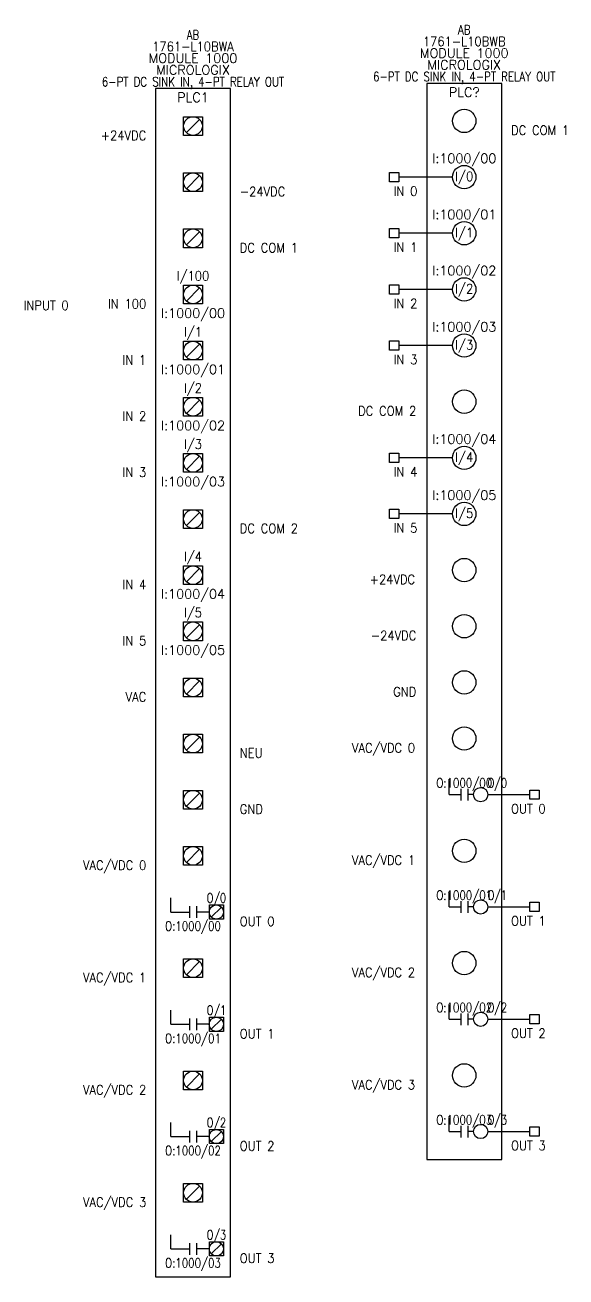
# Model space of a CAD drawing. Header units: inches. Extents: x 5.6 to 25.5, y 3.7 to 20.8.
# Drawn here: x 18.3 to 25.52, y 4.03 to 20.76 of the extents above; entities that cross this region are included whole.
import ezdxf
from ezdxf.enums import TextEntityAlignment as Align

# ---------------------------------------------------------------- set-up
doc = ezdxf.new("R2010")
doc.units = ezdxf.units.IN
doc.header["$MEASUREMENT"] = 0
for name, color, linetype in [('DESC', 150, 'Continuous'), ('MISC', 7, 'Continuous'), ('SYMS', 7, 'Continuous'), ('TAGS', 150, 'Continuous'), ('TERMS', 123, 'Continuous')]:
    doc.layers.add(name, color=color, linetype=linetype)
doc.styles.add('WD', font='romans.shx')

# ---------------------------------------------------------------- blocks, each defined once
blk = doc.blocks.new('PLCIO_57A')
at = {"layer": 'SYMS'}
for p, q in [((0.5, 0.5), (-0.5, 0.5)), ((-0.5, 0.5), (-0.5, -15.375)), ((0.5, -15.375), (0.5, 0.5)), ((-0.125, 0.125), (0.125, 0.125)), ((-0.125, -0.125), (-0.125, 0.125)), ((-0.125, 0.125), (0.125, 0.125)), ((-0.125, -0.125), (-0.125, 0.125)), ((0.088, 0.088), (-0.088, -0.088)), ((0.125, 0.125), (0.125, -0.125)), ((0.125, 0.125), (0.125, -0.125)), ((0.125, -0.125), (-0.125, -0.125)), ((0.125, -0.125), (-0.125, -0.125)), ((-0.125, -0.625), (0.125, -0.625)), ((-0.125, -0.875), (-0.125, -0.625)), ((0.088, -0.662), (-0.088, -0.838)), ((0.125, -0.625), (0.125, -0.875)), ((0.125, -0.875), (-0.125, -0.875)), ((-0.125, -1.375), (0.125, -1.375)), ((-0.125, -1.625), (-0.125, -1.375)), ((0.088, -1.412), (-0.088, -1.588)), ((0.125, -1.375), (0.125, -1.625)), ((0.125, -1.625), (-0.125, -1.625)), ((-0.125, -2.125), (0.125, -2.125)), ((-0.125, -2.375), (-0.125, -2.125)), ((-0.125, -2.125), (0.125, -2.125)), ((-0.125, -2.375), (-0.125, -2.125)), ((0.088, -2.162), (-0.088, -2.338)), ((0.125, -2.125), (0.125, -2.375)), ((0.125, -2.125), (0.125, -2.375)), ((0.125, -2.375), (-0.125, -2.375)), ((0.125, -2.375), (-0.125, -2.375)), ((-0.125, -2.875), (0.125, -2.875)), ((-0.125, -3.125), (-0.125, -2.875)), ((-0.125, -2.875), (0.125, -2.875)), ((-0.125, -3.125), (-0.125, -2.875)), ((0.088, -2.912), (-0.088, -3.088)), ((0.125, -2.875), (0.125, -3.125)), ((0.125, -2.875), (0.125, -3.125)), ((0.125, -3.125), (-0.125, -3.125)), ((0.125, -3.125), (-0.125, -3.125)), ((-0.125, -3.625), (0.125, -3.625)), ((-0.125, -3.875), (-0.125, -3.625)), ((-0.125, -3.625), (0.125, -3.625)), ((-0.125, -3.875), (-0.125, -3.625)), ((0.088, -3.662), (-0.088, -3.838)), ((0.125, -3.625), (0.125, -3.875)), ((0.125, -3.625), (0.125, -3.875)), ((0.125, -3.875), (-0.125, -3.875)), ((0.125, -3.875), (-0.125, -3.875)), ((-0.125, -4.375), (0.125, -4.375)), ((-0.125, -4.625), (-0.125, -4.375)), ((-0.125, -4.375), (0.125, -4.375)), ((-0.125, -4.625), (-0.125, -4.375)), ((0.088, -4.412), (-0.088, -4.588)), ((0.125, -4.375), (0.125, -4.625)), ((0.125, -4.375), (0.125, -4.625)), ((0.125, -4.625), (-0.125, -4.625)), ((0.125, -4.625), (-0.125, -4.625)), ((-0.125, -5.125), (0.125, -5.125)), ((-0.125, -5.375), (-0.125, -5.125)), ((0.088, -5.162), (-0.088, -5.338)), ((0.125, -5.125), (0.125, -5.375)), ((0.125, -5.375), (-0.125, -5.375)), ((-0.125, -5.875), (0.125, -5.875)), ((-0.125, -6.125), (-0.125, -5.875)), ((-0.125, -5.875), (0.125, -5.875)), ((-0.125, -6.125), (-0.125, -5.875)), ((0.088, -5.912), (-0.088, -6.088)), ((0.125, -5.875), (0.125, -6.125)), ((0.125, -5.875), (0.125, -6.125)), ((0.125, -6.125), (-0.125, -6.125)), ((0.125, -6.125), (-0.125, -6.125)), ((-0.125, -6.625), (0.125, -6.625)), ((-0.125, -6.875), (-0.125, -6.625)), ((-0.125, -6.625), (0.125, -6.625)), ((-0.125, -6.875), (-0.125, -6.625)), ((0.088, -6.662), (-0.088, -6.838)), ((0.125, -6.625), (0.125, -6.875)), ((0.125, -6.625), (0.125, -6.875)), ((0.125, -6.875), (-0.125, -6.875)), ((0.125, -6.875), (-0.125, -6.875)), ((-0.125, -7.375), (0.125, -7.375)), ((-0.125, -7.625), (-0.125, -7.375)), ((-0.125, -7.375), (0.125, -7.375)), ((-0.125, -7.625), (-0.125, -7.375)), ((0.088, -7.412), (-0.088, -7.588)), ((0.125, -7.375), (0.125, -7.625)), ((0.125, -7.375), (0.125, -7.625)), ((0.125, -7.625), (-0.125, -7.625)), ((0.125, -7.625), (-0.125, -7.625)), ((-0.125, -8.125), (0.125, -8.125)), ((-0.125, -8.375), (-0.125, -8.125)), ((0.088, -8.162), (-0.088, -8.338)), ((0.125, -8.125), (0.125, -8.375)), ((0.125, -8.375), (-0.125, -8.375)), ((-0.125, -8.875), (0.125, -8.875)), ((-0.125, -9.125), (-0.125, -8.875)), ((0.088, -8.912), (-0.088, -9.088)), ((0.125, -8.875), (0.125, -9.125)), ((0.125, -9.125), (-0.125, -9.125)), ((-0.125, -9.625), (0.125, -9.625)), ((-0.125, -9.875), (-0.125, -9.625)), ((-0.125, -9.625), (0.125, -9.625)), ((-0.125, -9.875), (-0.125, -9.625)), ((0.088, -9.662), (-0.088, -9.838)), ((0.125, -9.625), (0.125, -9.875)), ((0.125, -9.625), (0.125, -9.875)), ((0.125, -9.875), (-0.125, -9.875)), ((0.125, -9.875), (-0.125, -9.875)), ((-0.297, -10.5), (-0.297, -10.312)), ((-0.297, -10.5), (-0.047, -10.5)), ((-0.047, -10.422), (-0.047, -10.578)), ((0.047, -10.422), (0.047, -10.578)), ((0.219, -10.5), (0.047, -10.5)), ((0.219, -10.406), (0.406, -10.406)), ((0.219, -10.594), (0.219, -10.406)), ((0.38, -10.433), (0.245, -10.567)), ((0.406, -10.406), (0.406, -10.594)), ((0.406, -10.594), (0.219, -10.594)), ((-0.125, -11.125), (0.125, -11.125)), ((-0.125, -11.375), (-0.125, -11.125)), ((-0.125, -11.125), (0.125, -11.125)), ((-0.125, -11.375), (-0.125, -11.125)), ((0.088, -11.162), (-0.088, -11.338)), ((0.125, -11.125), (0.125, -11.375)), ((0.125, -11.125), (0.125, -11.375)), ((0.125, -11.375), (-0.125, -11.375)), ((0.125, -11.375), (-0.125, -11.375)), ((-0.297, -12), (-0.297, -11.812)), ((-0.297, -12), (-0.047, -12)), ((-0.047, -11.922), (-0.047, -12.078)), ((0.047, -11.922), (0.047, -12.078)), ((0.219, -12), (0.047, -12)), ((0.219, -11.906), (0.406, -11.906)), ((0.219, -12.094), (0.219, -11.906)), ((0.38, -11.933), (0.245, -12.067)), ((0.406, -11.906), (0.406, -12.094)), ((0.406, -12.094), (0.219, -12.094)), ((-0.125, -12.625), (0.125, -12.625)), ((-0.125, -12.875), (-0.125, -12.625)), ((-0.125, -12.625), (0.125, -12.625)), ((-0.125, -12.875), (-0.125, -12.625)), ((0.088, -12.662), (-0.088, -12.838)), ((0.125, -12.625), (0.125, -12.875)), ((0.125, -12.625), (0.125, -12.875)), ((0.125, -12.875), (-0.125, -12.875)), ((0.125, -12.875), (-0.125, -12.875)), ((-0.297, -13.5), (-0.297, -13.312)), ((-0.297, -13.5), (-0.047, -13.5)), ((-0.047, -13.422), (-0.047, -13.578)), ((0.047, -13.422), (0.047, -13.578)), ((0.219, -13.5), (0.047, -13.5)), ((0.219, -13.406), (0.406, -13.406)), ((0.219, -13.594), (0.219, -13.406)), ((0.38, -13.433), (0.245, -13.567)), ((0.406, -13.406), (0.406, -13.594)), ((0.406, -13.594), (0.219, -13.594)), ((-0.125, -14.125), (0.125, -14.125)), ((-0.125, -14.375), (-0.125, -14.125)), ((-0.125, -14.125), (0.125, -14.125)), ((-0.125, -14.375), (-0.125, -14.125)), ((0.088, -14.162), (-0.088, -14.338)), ((0.125, -14.125), (0.125, -14.375)), ((0.125, -14.125), (0.125, -14.375)), ((0.125, -14.375), (-0.125, -14.375)), ((0.125, -14.375), (-0.125, -14.375)), ((-0.297, -15), (-0.297, -14.812)), ((-0.297, -15), (-0.047, -15)), ((-0.047, -14.922), (-0.047, -15.078)), ((0.047, -14.922), (0.047, -15.078)), ((0.219, -15), (0.047, -15)), ((0.219, -14.906), (0.406, -14.906)), ((0.219, -15.094), (0.219, -14.906)), ((0.38, -14.933), (0.245, -15.067)), ((0.406, -14.906), (0.406, -15.094)), ((0.406, -15.094), (0.219, -15.094)), ((-0.5, -15.375), (0.5, -15.375))]:
    blk.add_line(p, q, dxfattribs=at)
for centre, radius in [((0, 0), 0.125), ((0, -0.75), 0.125), ((0, -1.5), 0.125), ((0, -2.25), 0.125), ((0, -3), 0.125), ((0, -3.75), 0.125), ((0, -4.5), 0.125), ((0, -5.25), 0.125), ((0, -6), 0.125), ((0, -6.75), 0.125), ((0, -7.5), 0.125), ((0, -8.25), 0.125), ((0, -9), 0.125), ((0, -9.75), 0.125), ((0.312, -10.5), 0.095), ((0, -11.25), 0.125), ((0.312, -12), 0.095), ((0, -12.75), 0.125), ((0.312, -13.5), 0.095), ((0, -14.25), 0.125), ((0.312, -15), 0.095)]:
    blk.add_circle(centre, radius, dxfattribs=at)
at = {"layer": 'SYMS', "style": 'WD'}
for tag, width, p in [('INST', 0.8, (0, 1.482)), ('LOC', 0.8, (0, 1.312)), ('MFG', 0.8, (0, 1.156)), ('CAT', 0.9, (0, 1)), ('DESC', 0.8, (0, 0.53)), ('TERM01', 0.9, (0, 0.157)), ('TERM02', 0.9, (0, -0.562)), ('TERM03', 0.9, (0, -1.312)), ('TERM04', 0.9, (0, -2.062)), ('TERM05', 0.9, (0, -2.812)), ('TERM06', 0.9, (0, -3.562)), ('TERM07', 0.9, (0, -4.312)), ('TERM08', 0.9, (0, -5.062)), ('TERM09', 0.9, (0, -5.812)), ('TERM10', 0.9, (0, -6.562)), ('TERM11', 0.9, (0, -7.312)), ('TERM12', 0.9, (0, -8.062)), ('TERM13', 0.9, (0, -8.812)), ('TERM14', 0.9, (0, -9.562)), ('TERM15', 0.75, (0.312, -10.375)), ('TERM16', 0.9, (0, -11.062)), ('TERM17', 0.75, (0.312, -11.875)), ('TERM18', 0.9, (0, -12.562)), ('TERM19', 0.75, (0.312, -13.375)), ('TERM20', 0.9, (0, -14.062)), ('TERM21', 0.75, (0.312, -14.875))]:
    blk.add_attdef(tag, text='', height=0.125, dxfattribs=dict(at, width=width)).set_placement(p, align=Align.CENTER)
at = {"layer": 'SYMS', "linetype": 'Continuous', "style": 'WD', "flags": 9}
blk.add_attdef('ASSYCODE', text='', height=0.01, dxfattribs=at).set_placement((0.23, 1.071), align=Align.CENTER)
at = {"layer": 'SYMS', "style": 'WD'}
for tag, p in [('LINE1', (0, 0.844)), ('LINE2', (0, 0.688)), ('TAG', (0, 0.322))]:
    blk.add_attdef(tag, text='', height=0.125, dxfattribs=at).set_placement(p, align=Align.CENTER)
at = {"layer": 'SYMS', "style": 'WD', "flags": 1}
for tag, p, height in [('X4TERM01', (-0.125, 0), 0.01), ('X1TERM02', (0.125, -0.75), 0.01), ('X1TERM03', (0.125, -1.5), 0.01), ('X4TERM04', (-0.125, -2.25), 0.01), ('X4TERM05', (-0.125, -3), 0.01), ('X4TERM06', (-0.125, -3.75), 0.01), ('X4TERM07', (-0.125, -4.5), 0.01), ('X1TERM08', (0.125, -5.25), 0.01), ('X4TERM09', (-0.125, -6), 0.01), ('X4TERM10', (-0.125, -6.75), 0.01), ('X4TERM11', (-0.125, -7.5), 0.01), ('X1TERM12', (0.125, -8.25), 0.01), ('X1TERM13', (0.125, -9), 0.01), ('X4TERM14', (-0.125, -9.75), 0.01), ('X1TERM15R', (0.406, -10.5), 0.0125), ('X4TERM16', (-0.125, -11.25), 0.01), ('X1TERM17R', (0.406, -12), 0.0125), ('X4TERM18', (-0.125, -12.75), 0.01), ('X1TERM19R', (0.406, -13.5), 0.0125), ('X4TERM20', (-0.125, -14.25), 0.01), ('X1TERM21R', (0.406, -15), 0.0125)]:
    blk.add_attdef(tag, p, '', height=height, dxfattribs=at)
at = {"layer": 'SYMS', "style": 'WD', "width": 0.9}
for tag, p in [('TERMDESC01', (-0.625, -0.062)), ('TERMDESC04', (-0.625, -2.312)), ('TERMDESC05', (-0.625, -3.062)), ('TERMDESC06', (-0.625, -3.812)), ('TERMDESC07', (-0.625, -4.562)), ('TERMDESC09', (-0.625, -6.062)), ('TERMDESC10', (-0.625, -6.812)), ('TERMDESC11', (-0.625, -7.562)), ('TERMDESC14', (-0.625, -9.812)), ('TERMDESC16', (-0.625, -11.312)), ('TERMDESC18', (-0.625, -12.812)), ('TERMDESC20', (-0.625, -14.312))]:
    blk.add_attdef(tag, text='', height=0.125, dxfattribs=at).set_placement(p, align=Align.TOP_RIGHT)
for tag, p in [('TERMDESC02', (0.625, -0.812)), ('TERMDESC03', (0.625, -1.562)), ('TERMDESC08', (0.625, -5.312)), ('TERMDESC12', (0.625, -8.312)), ('TERMDESC13', (0.625, -9.062)), ('TERMDESC15', (0.625, -10.562)), ('TERMDESC17', (0.625, -12.062)), ('TERMDESC19', (0.625, -13.562)), ('TERMDESC21', (0.625, -15.062))]:
    blk.add_attdef(tag, text='', height=0.125, dxfattribs=at).set_placement(p, align=Align.TOP_LEFT)
for tag, p in [('DESCA04', (1.25, -2.219)), ('DESCB04', (1.25, -2.375)), ('DESCC04', (1.25, -2.531)), ('DESCD04', (1.25, -2.688)), ('DESCE04', (1.25, -2.844)), ('DESCA05', (1.25, -2.969)), ('DESCB05', (1.25, -3.125)), ('DESCC05', (1.25, -3.281)), ('DESCD05', (1.25, -3.438)), ('DESCE05', (1.25, -3.594)), ('DESCA06', (1.25, -3.719)), ('DESCB06', (1.25, -3.875)), ('DESCC06', (1.25, -4.031)), ('DESCD06', (1.25, -4.188)), ('DESCE06', (1.25, -4.344)), ('DESCA07', (1.25, -4.469)), ('DESCB07', (1.25, -4.625)), ('DESCC07', (1.25, -4.781)), ('DESCD07', (1.25, -4.938)), ('DESCE07', (1.25, -5.094)), ('DESCA09', (1.25, -5.969)), ('DESCB09', (1.25, -6.125)), ('DESCC09', (1.25, -6.281)), ('DESCD09', (1.25, -6.438)), ('DESCE09', (1.25, -6.594)), ('DESCA10', (1.25, -6.719)), ('DESCB10', (1.25, -6.875)), ('DESCC10', (1.25, -7.031)), ('DESCD10', (1.25, -7.188)), ('DESCE10', (1.25, -7.344))]:
    blk.add_attdef(tag, p, '', height=0.125, dxfattribs=at)
at = {"layer": 'SYMS', "style": 'WD'}
for tag, p in [('TAGA04', (0, -2.438)), ('TAGA05', (0, -3.188)), ('TAGA06', (0, -3.938)), ('TAGA07', (0, -4.688)), ('TAGA09', (0, -6.188)), ('TAGA10', (0, -6.938))]:
    blk.add_attdef(tag, text='', height=0.125, dxfattribs=at).set_placement(p, align=Align.TOP_CENTER)
at = {"layer": 'SYMS', "style": 'WD', "width": 0.9}
for tag, p in [('DESCA15', (-0.688, -10.469)), ('DESCB15', (-0.688, -10.625)), ('DESCC15', (-0.688, -10.781)), ('DESCD15', (-0.688, -10.938)), ('DESCE15', (-0.688, -11.094)), ('DESCA17', (-0.688, -11.969)), ('DESCB17', (-0.688, -12.125)), ('DESCC17', (-0.688, -12.281)), ('DESCD17', (-0.688, -12.438)), ('DESCE17', (-0.688, -12.594)), ('DESCA19', (-0.688, -13.469)), ('DESCB19', (-0.688, -13.625)), ('DESCC19', (-0.688, -13.781)), ('DESCD19', (-0.688, -13.938)), ('DESCE19', (-0.688, -14.094)), ('DESCA21', (-0.688, -14.969)), ('DESCB21', (-0.688, -15.125)), ('DESCC21', (-0.688, -15.281)), ('DESCD21', (-0.688, -15.438)), ('DESCE21', (-0.688, -15.594))]:
    blk.add_attdef(tag, text='', height=0.125, dxfattribs=at).set_placement(p, align=Align.RIGHT)
at = {"layer": 'SYMS', "style": 'WD', "width": 0.8}
for tag, p in [('TAGA15', (0, -10.625)), ('TAGA17', (0, -12.125)), ('TAGA19', (0, -13.625)), ('TAGA21', (0, -15.125))]:
    blk.add_attdef(tag, text='', height=0.125, dxfattribs=at).set_placement(p, align=Align.TOP_CENTER)
blk = doc.blocks.new('PLCIO_B12')
at = {"layer": 'SYMS'}
for p, q in [((0.5, 0.5), (-0.5, 0.5)), ((-0.5, 0.5), (-0.5, -13.875)), ((0.5, -13.875), (0.5, 0.5)), ((-1, -0.688), (-0.875, -0.688)), ((-1, -0.812), (-1, -0.688)), ((-0.875, -0.812), (-1, -0.812)), ((-0.875, -0.688), (-0.875, -0.812)), ((-0.156, -0.75), (-0.875, -0.75)), ((-1, -1.438), (-0.875, -1.438)), ((-1, -1.562), (-1, -1.438)), ((-0.875, -1.438), (-0.875, -1.562)), ((-0.156, -1.5), (-0.875, -1.5)), ((-0.875, -1.562), (-1, -1.562)), ((-1, -2.188), (-0.875, -2.188)), ((-1, -2.312), (-1, -2.188)), ((-0.875, -2.312), (-1, -2.312)), ((-0.875, -2.188), (-0.875, -2.312)), ((-0.156, -2.25), (-0.875, -2.25)), ((-1, -2.938), (-0.875, -2.938)), ((-1, -3.062), (-1, -2.938)), ((-0.875, -2.938), (-0.875, -3.062)), ((-0.156, -3), (-0.875, -3)), ((-0.875, -3.062), (-1, -3.062)), ((-1, -4.438), (-0.875, -4.438)), ((-1, -4.562), (-1, -4.438)), ((-0.875, -4.438), (-0.875, -4.562)), ((-0.156, -4.5), (-0.875, -4.5)), ((-0.875, -4.562), (-1, -4.562)), ((-1, -5.188), (-0.875, -5.188)), ((-1, -5.312), (-1, -5.188)), ((-0.875, -5.312), (-1, -5.312)), ((-0.875, -5.188), (-0.875, -5.312)), ((-0.156, -5.25), (-0.875, -5.25)), ((-0.203, -9), (-0.203, -8.812)), ((-0.203, -9), (-0.047, -9)), ((-0.047, -8.922), (-0.047, -9.078)), ((0.047, -8.922), (0.047, -9.078)), ((0.125, -9), (0.047, -9)), ((0.314, -9), (0.875, -9)), ((0.875, -8.938), (1, -8.938)), ((0.875, -9.062), (0.875, -8.938)), ((1, -8.938), (1, -9.062)), ((1, -9.062), (0.875, -9.062)), ((-0.203, -10.5), (-0.203, -10.312)), ((-0.203, -10.5), (-0.047, -10.5)), ((-0.047, -10.422), (-0.047, -10.578)), ((0.047, -10.422), (0.047, -10.578)), ((0.125, -10.5), (0.047, -10.5)), ((0.314, -10.5), (0.875, -10.5)), ((0.875, -10.438), (1, -10.438)), ((0.875, -10.562), (0.875, -10.438)), ((1, -10.438), (1, -10.562)), ((1, -10.562), (0.875, -10.562)), ((-0.203, -12), (-0.203, -11.812)), ((-0.203, -12), (-0.047, -12)), ((-0.047, -11.922), (-0.047, -12.078)), ((0.047, -11.922), (0.047, -12.078)), ((0.125, -12), (0.047, -12)), ((0.314, -12), (0.875, -12)), ((0.875, -11.938), (1, -11.938)), ((0.875, -12.062), (0.875, -11.938)), ((1, -11.938), (1, -12.062)), ((1, -12.062), (0.875, -12.062)), ((-0.203, -13.5), (-0.203, -13.312)), ((-0.203, -13.5), (-0.047, -13.5)), ((-0.047, -13.422), (-0.047, -13.578)), ((0.047, -13.422), (0.047, -13.578)), ((0.125, -13.5), (0.047, -13.5)), ((0.314, -13.5), (0.875, -13.5)), ((0.875, -13.438), (1, -13.438)), ((0.875, -13.562), (0.875, -13.438)), ((1, -13.438), (1, -13.562)), ((1, -13.562), (0.875, -13.562)), ((-0.5, -13.875), (0.5, -13.875))]:
    blk.add_line(p, q, dxfattribs=at)
for centre, radius in [((0, 0), 0.156), ((0, -0.75), 0.156), ((0, -1.5), 0.156), ((0, -2.25), 0.156), ((0, -3), 0.156), ((0, -3.75), 0.156), ((0, -4.5), 0.156), ((0, -5.25), 0.156), ((0, -6), 0.156), ((0, -6.75), 0.156), ((0, -7.5), 0.156), ((0, -8.25), 0.156), ((0.219, -9), 0.095), ((0, -9.75), 0.156), ((0.219, -10.5), 0.095), ((0, -11.25), 0.156), ((0.219, -12), 0.095), ((0, -12.75), 0.156), ((0.219, -13.5), 0.095)]:
    blk.add_circle(centre, radius, dxfattribs=at)
at = {"layer": 'SYMS', "style": 'WD'}
for tag, width, p in [('INST', 0.8, (0, 1.482)), ('LOC', 0.8, (0, 1.312)), ('MFG', 0.8, (0, 1.156)), ('CAT', 0.9, (0, 1)), ('DESC', 0.8, (0, 0.53))]:
    blk.add_attdef(tag, text='', height=0.125, dxfattribs=dict(at, width=width)).set_placement(p, align=Align.CENTER)
at = {"layer": 'SYMS', "linetype": 'Continuous', "style": 'WD', "flags": 9}
blk.add_attdef('ASSYCODE', text='', height=0.01, dxfattribs=at).set_placement((0.23, 1.071), align=Align.CENTER)
at = {"layer": 'SYMS', "style": 'WD'}
for tag, p in [('LINE1', (0, 0.844)), ('LINE2', (0, 0.688)), ('TAG', (0, 0.322)), ('TAGA02', (0, -0.562)), ('TAGA03', (0, -1.312)), ('TAGA04', (0, -2.062)), ('TAGA05', (0, -2.812)), ('TAGA07', (0, -4.312)), ('TAGA08', (0, -5.062))]:
    blk.add_attdef(tag, text='', height=0.125, dxfattribs=at).set_placement(p, align=Align.CENTER)
for tag, width, p in [('TERM01', 0.9, (0, 0)), ('TERM06', 0.9, (0, -3.75)), ('TERM10', 0.9, (0, -6.75)), ('TERM11', 0.9, (0, -7.5)), ('TAGA13', 0.8, (0, -8.844)), ('TAGA15', 0.8, (0, -10.344)), ('TAGA17', 0.8, (0, -11.844)), ('TAGA19', 0.8, (0, -13.344))]:
    blk.add_attdef(tag, text='', height=0.125, dxfattribs=dict(at, width=width)).set_placement(p, align=Align.MIDDLE_CENTER)
at = {"layer": 'SYMS', "style": 'WD', "flags": 1}
for tag, p in [('X1TERM01', (0.156, 0)), ('X4TERM02', (-1, -0.75)), ('X4TERM03', (-1, -1.5)), ('X4TERM04', (-1, -2.25)), ('X4TERM05', (-1, -3)), ('X1TERM06', (0.156, -3.75)), ('X4TERM07', (-1, -4.5)), ('X4TERM08', (-1, -5.25)), ('X4TERM09', (-0.156, -6)), ('X1TERM10', (0.156, -6.75)), ('X1TERM11', (0.156, -7.5)), ('X4TERM12', (-0.156, -8.25)), ('X1TERM13', (1, -9)), ('X4TERM14', (-0.156, -9.75)), ('X1TERM15', (1, -10.5)), ('X4TERM16', (-0.156, -11.25)), ('X1TERM17', (1, -12)), ('X4TERM18', (-0.156, -12.75)), ('X1TERM19', (1, -13.5))]:
    blk.add_attdef(tag, p, '', height=0.01, dxfattribs=at)
at = {"layer": 'SYMS', "style": 'WD', "width": 0.9}
for tag, p in [('TERMDESC01', (0.625, -0.062)), ('TERMDESC13', (0.625, -9.125)), ('TERMDESC15', (0.625, -10.625)), ('TERMDESC17', (0.625, -12.125)), ('TERMDESC19', (0.625, -13.625))]:
    blk.add_attdef(tag, text='', height=0.125, dxfattribs=at).set_placement(p, align=Align.TOP_LEFT)
at = {"layer": 'SYMS', "style": 'WD'}
for tag, p, width in [('DESCA02', (1.25, -0.719), 0.9), ('DESCB02', (1.25, -0.875), 0.9), ('DESCC02', (1.25, -1.031), 0.9), ('DESCD02', (1.25, -1.188), 0.9), ('DESCE02', (1.25, -1.344), 0.9), ('DESCA03', (1.25, -1.469), 0.9), ('DESCB03', (1.25, -1.625), 0.9), ('DESCC03', (1.25, -1.781), 0.9), ('DESCD03', (1.25, -1.938), 0.9), ('DESCE03', (1.25, -2.094), 0.9), ('DESCA04', (1.25, -2.219), 0.9), ('DESCB04', (1.25, -2.375), 0.9), ('DESCC04', (1.25, -2.531), 0.9), ('DESCD04', (1.25, -2.688), 0.9), ('DESCE04', (1.25, -2.844), 0.9), ('DESCA05', (1.25, -2.969), 0.9), ('DESCB05', (1.25, -3.125), 0.9), ('DESCC05', (1.25, -3.281), 0.9), ('DESCD05', (1.25, -3.438), 0.9), ('DESCE05', (1.25, -3.594), 0.9), ('DESCA07', (1.25, -4.469), 0.9), ('DESCB07', (1.25, -4.625), 0.9), ('DESCC07', (1.25, -4.781), 0.9), ('DESCD07', (1.25, -4.938), 0.9), ('DESCE07', (1.25, -5.094), 0.9), ('DESCA08', (1.25, -5.219), 0.9), ('DESCB08', (1.25, -5.375), 0.9), ('DESCC08', (1.25, -5.531), 0.9), ('DESCD08', (1.25, -5.688), 0.9), ('DESCE08', (1.25, -5.844), 0.9), ('TERM13', (0.312, -8.906), 0.75), ('TERM15', (0.312, -10.406), 0.75), ('TERM17', (0.312, -11.906), 0.75), ('TERM19', (0.312, -13.406), 0.75)]:
    blk.add_attdef(tag, p, '', height=0.125, dxfattribs=dict(at, width=width))
at = {"layer": 'SYMS', "style": 'WD', "width": 0.9}
for tag, p in [('TERM02', (0, -0.75)), ('TERM03', (0, -1.5)), ('TERM04', (0, -2.25)), ('TERM05', (0, -3)), ('TERM07', (0, -4.5)), ('TERM08', (0, -5.25)), ('TERM09', (0, -6)), ('TERM12', (0, -8.25)), ('TERM14', (0, -9.75)), ('TERM16', (0, -11.25)), ('TERM18', (0, -12.75))]:
    blk.add_attdef(tag, text='', height=0.125, dxfattribs=at).set_placement(p, align=Align.MIDDLE)
for tag, p in [('TERMDESC02', (-0.625, -0.875)), ('TERMDESC03', (-0.625, -1.625)), ('TERMDESC04', (-0.625, -2.375)), ('TERMDESC05', (-0.625, -3.125)), ('TERMDESC06', (-0.641, -3.812)), ('TERMDESC07', (-0.625, -4.625)), ('TERMDESC08', (-0.625, -5.375)), ('TERMDESC09', (-0.656, -6.062)), ('TERMDESC10', (-0.641, -6.812)), ('TERMDESC11', (-0.641, -7.562)), ('TERMDESC12', (-0.656, -8.312)), ('TERMDESC14', (-0.656, -9.812)), ('TERMDESC16', (-0.656, -11.312)), ('TERMDESC18', (-0.656, -12.812))]:
    blk.add_attdef(tag, text='', height=0.125, dxfattribs=at).set_placement(p, align=Align.TOP_RIGHT)
for tag, p in [('DESCA13', (-0.688, -8.969)), ('DESCB13', (-0.688, -9.125)), ('DESCC13', (-0.688, -9.281)), ('DESCD13', (-0.688, -9.438)), ('DESCE13', (-0.688, -9.594)), ('DESCA15', (-0.688, -10.469)), ('DESCB15', (-0.688, -10.625)), ('DESCC15', (-0.688, -10.781)), ('DESCD15', (-0.688, -10.938)), ('DESCE15', (-0.688, -11.094)), ('DESCA17', (-0.688, -11.969)), ('DESCB17', (-0.688, -12.125)), ('DESCC17', (-0.688, -12.281)), ('DESCD17', (-0.688, -12.438)), ('DESCE17', (-0.688, -12.594)), ('DESCA19', (-0.688, -13.469)), ('DESCB19', (-0.688, -13.625)), ('DESCC19', (-0.688, -13.781)), ('DESCD19', (-0.688, -13.938)), ('DESCE19', (-0.688, -14.094))]:
    blk.add_attdef(tag, text='', height=0.125, dxfattribs=at).set_placement(p, align=Align.RIGHT)

msp = doc.modelspace()

# ---------------------------------------------------------------- block references
at = {"layer": 'SYMS'}
ref = msp.add_blockref('PLCIO_B12', (24.161, 19.475), dxfattribs=at)
ref.add_attrib('CAT', '1761-L10BWB', dxfattribs={"layer": 'MISC', "height": 0.125, "style": 'WD', "width": 0.9}).set_placement((24.161, 20.475), align=Align.CENTER)
ref.add_attrib('TAG', 'PLC?', dxfattribs={"layer": 'TAGS', "height": 0.125, "style": 'WD'}).set_placement((24.161, 19.797), align=Align.CENTER)
ref.add_attrib('LINE1', 'MODULE 1000', dxfattribs={"layer": 'MISC', "height": 0.125, "style": 'WD'}).set_placement((24.161, 20.319), align=Align.CENTER)
ref.add_attrib('DESC', '6-PT DC SINK IN, 4-PT RELAY OUT', dxfattribs={"layer": 'DESC', "height": 0.125, "style": 'WD', "width": 0.8}).set_placement((24.161, 20.005), align=Align.CENTER)
ref.add_attrib('LINE2', 'MICROLOGIX', dxfattribs={"layer": 'MISC', "height": 0.125, "style": 'WD'}).set_placement((24.161, 20.163), align=Align.CENTER)
ref.add_attrib('MFG', 'AB', dxfattribs={"layer": 'MISC', "height": 0.125, "style": 'WD', "width": 0.8}).set_placement((24.161, 20.631), align=Align.CENTER)
ref.add_attrib('TERMDESC01', 'DC COM 1', dxfattribs={"layer": 'TERMS', "height": 0.125, "style": 'WD', "width": 0.9}).set_placement((24.786, 19.413), align=Align.TOP_LEFT)
ref.add_attrib('TERM02', 'I/0', dxfattribs={"layer": 'TERMS', "height": 0.125, "style": 'WD', "width": 0.9}).set_placement((24.161, 18.725), align=Align.MIDDLE)
ref.add_attrib('TAGA02', 'I:1000/00', dxfattribs={"layer": 'TAGS', "height": 0.125, "style": 'WD'}).set_placement((24.161, 18.913), align=Align.CENTER)
ref.add_attrib('TERMDESC02', 'IN 0', dxfattribs={"layer": 'TERMS', "height": 0.125, "style": 'WD', "width": 0.9}).set_placement((23.536, 18.6), align=Align.TOP_RIGHT)
ref.add_attrib('TERM03', 'I/1', dxfattribs={"layer": 'TERMS', "height": 0.125, "style": 'WD', "width": 0.9}).set_placement((24.161, 17.975), align=Align.MIDDLE)
ref.add_attrib('TAGA03', 'I:1000/01', dxfattribs={"layer": 'TAGS', "height": 0.125, "style": 'WD'}).set_placement((24.161, 18.163), align=Align.CENTER)
ref.add_attrib('TERMDESC03', 'IN 1', dxfattribs={"layer": 'TERMS', "height": 0.125, "style": 'WD', "width": 0.9}).set_placement((23.536, 17.85), align=Align.TOP_RIGHT)
ref.add_attrib('TERM04', 'I/2', dxfattribs={"layer": 'TERMS', "height": 0.125, "style": 'WD', "width": 0.9}).set_placement((24.161, 17.225), align=Align.MIDDLE)
ref.add_attrib('TAGA04', 'I:1000/02', dxfattribs={"layer": 'TAGS', "height": 0.125, "style": 'WD'}).set_placement((24.161, 17.413), align=Align.CENTER)
ref.add_attrib('TERMDESC04', 'IN 2', dxfattribs={"layer": 'TERMS', "height": 0.125, "style": 'WD', "width": 0.9}).set_placement((23.536, 17.1), align=Align.TOP_RIGHT)
ref.add_attrib('TERM05', 'I/3', dxfattribs={"layer": 'TERMS', "height": 0.125, "style": 'WD', "width": 0.9}).set_placement((24.161, 16.475), align=Align.MIDDLE)
ref.add_attrib('TAGA05', 'I:1000/03', dxfattribs={"layer": 'TAGS', "height": 0.125, "style": 'WD'}).set_placement((24.161, 16.663), align=Align.CENTER)
ref.add_attrib('TERMDESC05', 'IN 3', dxfattribs={"layer": 'TERMS', "height": 0.125, "style": 'WD', "width": 0.9}).set_placement((23.536, 16.35), align=Align.TOP_RIGHT)
ref.add_attrib('TERMDESC06', 'DC COM 2', dxfattribs={"layer": 'TERMS', "height": 0.125, "style": 'WD', "width": 0.9}).set_placement((23.521, 15.663), align=Align.TOP_RIGHT)
ref.add_attrib('TERM07', 'I/4', dxfattribs={"layer": 'TERMS', "height": 0.125, "style": 'WD', "width": 0.9}).set_placement((24.161, 14.975), align=Align.MIDDLE)
ref.add_attrib('TAGA07', 'I:1000/04', dxfattribs={"layer": 'TAGS', "height": 0.125, "style": 'WD'}).set_placement((24.161, 15.163), align=Align.CENTER)
ref.add_attrib('TERMDESC07', 'IN 4', dxfattribs={"layer": 'TERMS', "height": 0.125, "style": 'WD', "width": 0.9}).set_placement((23.536, 14.85), align=Align.TOP_RIGHT)
ref.add_attrib('TERM08', 'I/5', dxfattribs={"layer": 'TERMS', "height": 0.125, "style": 'WD', "width": 0.9}).set_placement((24.161, 14.225), align=Align.MIDDLE)
ref.add_attrib('TAGA08', 'I:1000/05', dxfattribs={"layer": 'TAGS', "height": 0.125, "style": 'WD'}).set_placement((24.161, 14.413), align=Align.CENTER)
ref.add_attrib('TERMDESC08', 'IN 5', dxfattribs={"layer": 'TERMS', "height": 0.125, "style": 'WD', "width": 0.9}).set_placement((23.536, 14.1), align=Align.TOP_RIGHT)
ref.add_attrib('TERMDESC09', '+24VDC', dxfattribs={"layer": 'TERMS', "height": 0.125, "style": 'WD', "width": 0.9}).set_placement((23.505, 13.413), align=Align.TOP_RIGHT)
ref.add_attrib('TERMDESC10', '-24VDC', dxfattribs={"layer": 'TERMS', "height": 0.125, "style": 'WD', "width": 0.9}).set_placement((23.521, 12.663), align=Align.TOP_RIGHT)
ref.add_attrib('TERMDESC11', 'GND', dxfattribs={"layer": 'TERMS', "height": 0.125, "style": 'WD', "width": 0.9}).set_placement((23.521, 11.913), align=Align.TOP_RIGHT)
ref.add_attrib('TERMDESC12', 'VAC/VDC 0', dxfattribs={"layer": 'TERMS', "height": 0.125, "style": 'WD', "width": 0.9}).set_placement((23.505, 11.163), align=Align.TOP_RIGHT)
ref.add_attrib('TERM13', 'O/0', (24.474, 10.569), dxfattribs={"layer": 'TERMS', "height": 0.125, "style": 'WD', "width": 0.75})
ref.add_attrib('TAGA13', 'O:1000/00', dxfattribs={"layer": 'TAGS', "height": 0.125, "style": 'WD', "width": 0.8}).set_placement((24.161, 10.631), align=Align.MIDDLE_CENTER)
ref.add_attrib('TERMDESC13', 'OUT 0', dxfattribs={"layer": 'TERMS', "height": 0.125, "style": 'WD', "width": 0.9}).set_placement((24.786, 10.35), align=Align.TOP_LEFT)
ref.add_attrib('TERMDESC14', 'VAC/VDC 1', dxfattribs={"layer": 'TERMS', "height": 0.125, "style": 'WD', "width": 0.9}).set_placement((23.505, 9.663), align=Align.TOP_RIGHT)
ref.add_attrib('TERM15', 'O/1', (24.474, 9.069), dxfattribs={"layer": 'TERMS', "height": 0.125, "style": 'WD', "width": 0.75})
ref.add_attrib('TAGA15', 'O:1000/01', dxfattribs={"layer": 'TAGS', "height": 0.125, "style": 'WD', "width": 0.8}).set_placement((24.161, 9.131), align=Align.MIDDLE_CENTER)
ref.add_attrib('TERMDESC15', 'OUT 1', dxfattribs={"layer": 'TERMS', "height": 0.125, "style": 'WD', "width": 0.9}).set_placement((24.786, 8.85), align=Align.TOP_LEFT)
ref.add_attrib('TERMDESC16', 'VAC/VDC 2', dxfattribs={"layer": 'TERMS', "height": 0.125, "style": 'WD', "width": 0.9}).set_placement((23.505, 8.163), align=Align.TOP_RIGHT)
ref.add_attrib('TERM17', 'O/2', (24.474, 7.569), dxfattribs={"layer": 'TERMS', "height": 0.125, "style": 'WD', "width": 0.75})
ref.add_attrib('TAGA17', 'O:1000/02', dxfattribs={"layer": 'TAGS', "height": 0.125, "style": 'WD', "width": 0.8}).set_placement((24.161, 7.631), align=Align.MIDDLE_CENTER)
ref.add_attrib('TERMDESC17', 'OUT 2', dxfattribs={"layer": 'TERMS', "height": 0.125, "style": 'WD', "width": 0.9}).set_placement((24.786, 7.35), align=Align.TOP_LEFT)
ref.add_attrib('TERMDESC18', 'VAC/VDC 3', dxfattribs={"layer": 'TERMS', "height": 0.125, "style": 'WD', "width": 0.9}).set_placement((23.505, 6.663), align=Align.TOP_RIGHT)
ref.add_attrib('TERM19', 'O/3', (24.474, 6.069), dxfattribs={"layer": 'TERMS', "height": 0.125, "style": 'WD', "width": 0.75})
ref.add_attrib('TAGA19', 'O:1000/03', dxfattribs={"layer": 'TAGS', "height": 0.125, "style": 'WD', "width": 0.8}).set_placement((24.161, 6.131), align=Align.MIDDLE_CENTER)
ref.add_attrib('TERMDESC19', 'OUT 3', dxfattribs={"layer": 'TERMS', "height": 0.125, "style": 'WD', "width": 0.9}).set_placement((24.786, 5.85), align=Align.TOP_LEFT)
ref = msp.add_blockref('PLCIO_57A', (20.539, 19.407), dxfattribs=at)
ref.add_attrib('MFG', 'AB', dxfattribs={"layer": 'MISC', "height": 0.125, "style": 'WD', "width": 0.8}).set_placement((20.539, 20.563), align=Align.CENTER)
ref.add_attrib('LINE2', 'MICROLOGIX', dxfattribs={"layer": 'MISC', "height": 0.125, "style": 'WD'}).set_placement((20.539, 20.094), align=Align.CENTER)
ref.add_attrib('DESC', '6-PT DC SINK IN, 4-PT RELAY OUT', dxfattribs={"layer": 'DESC', "height": 0.125, "style": 'WD', "width": 0.8}).set_placement((20.539, 19.936), align=Align.CENTER)
ref.add_attrib('LINE1', 'MODULE 1000', dxfattribs={"layer": 'MISC', "height": 0.125, "style": 'WD'}).set_placement((20.539, 20.251), align=Align.CENTER)
ref.add_attrib('TAG', 'PLC1', dxfattribs={"layer": 'TAGS', "height": 0.125, "style": 'WD'}).set_placement((20.539, 19.728), align=Align.CENTER)
ref.add_attrib('CAT', '1761-L10BWA', dxfattribs={"layer": 'MISC', "height": 0.125, "style": 'WD', "width": 0.9}).set_placement((20.539, 20.407), align=Align.CENTER)
ref.add_attrib('TERMDESC01', '+24VDC', dxfattribs={"layer": 'TERMS', "height": 0.125, "style": 'WD', "width": 0.9}).set_placement((19.914, 19.344), align=Align.TOP_RIGHT)
ref.add_attrib('TERMDESC02', '-24VDC', dxfattribs={"layer": 'TERMS', "height": 0.125, "style": 'WD', "width": 0.9}).set_placement((21.164, 18.594), align=Align.TOP_LEFT)
ref.add_attrib('TERMDESC03', 'DC COM 1', dxfattribs={"layer": 'TERMS', "height": 0.125, "style": 'WD', "width": 0.9}).set_placement((21.164, 17.844), align=Align.TOP_LEFT)
ref.add_attrib('TERM04', 'I/100', dxfattribs={"layer": 'TERMS', "height": 0.125, "style": 'WD', "width": 0.9}).set_placement((20.539, 17.344), align=Align.CENTER)
ref.add_attrib('TAGA04', 'I:1000/00', dxfattribs={"layer": 'TAGS', "height": 0.125, "style": 'WD'}).set_placement((20.539, 16.969), align=Align.TOP_CENTER)
ref.add_attrib('DESCA04', 'INPUT 0', (18.277, 16.949), dxfattribs={"layer": 'DESC', "height": 0.125, "style": 'WD', "width": 0.9})
ref.add_attrib('TERMDESC04', 'IN 100', dxfattribs={"layer": 'TERMS', "height": 0.125, "style": 'WD', "width": 0.9}).set_placement((19.914, 17.094), align=Align.TOP_RIGHT)
ref.add_attrib('TERM05', 'I/1', dxfattribs={"layer": 'TERMS', "height": 0.125, "style": 'WD', "width": 0.9}).set_placement((20.539, 16.594), align=Align.CENTER)
ref.add_attrib('TAGA05', 'I:1000/01', dxfattribs={"layer": 'TAGS', "height": 0.125, "style": 'WD'}).set_placement((20.539, 16.219), align=Align.TOP_CENTER)
ref.add_attrib('TERMDESC05', 'IN 1', dxfattribs={"layer": 'TERMS', "height": 0.125, "style": 'WD', "width": 0.9}).set_placement((19.914, 16.344), align=Align.TOP_RIGHT)
ref.add_attrib('TERM06', 'I/2', dxfattribs={"layer": 'TERMS', "height": 0.125, "style": 'WD', "width": 0.9}).set_placement((20.539, 15.844), align=Align.CENTER)
ref.add_attrib('TAGA06', 'I:1000/02', dxfattribs={"layer": 'TAGS', "height": 0.125, "style": 'WD'}).set_placement((20.539, 15.469), align=Align.TOP_CENTER)
ref.add_attrib('TERMDESC06', 'IN 2', dxfattribs={"layer": 'TERMS', "height": 0.125, "style": 'WD', "width": 0.9}).set_placement((19.914, 15.594), align=Align.TOP_RIGHT)
ref.add_attrib('TERM07', 'I/3', dxfattribs={"layer": 'TERMS', "height": 0.125, "style": 'WD', "width": 0.9}).set_placement((20.539, 15.094), align=Align.CENTER)
ref.add_attrib('TAGA07', 'I:1000/03', dxfattribs={"layer": 'TAGS', "height": 0.125, "style": 'WD'}).set_placement((20.539, 14.719), align=Align.TOP_CENTER)
ref.add_attrib('TERMDESC07', 'IN 3', dxfattribs={"layer": 'TERMS', "height": 0.125, "style": 'WD', "width": 0.9}).set_placement((19.914, 14.844), align=Align.TOP_RIGHT)
ref.add_attrib('TERMDESC08', 'DC COM 2', dxfattribs={"layer": 'TERMS', "height": 0.125, "style": 'WD', "width": 0.9}).set_placement((21.164, 14.094), align=Align.TOP_LEFT)
ref.add_attrib('TERM09', 'I/4', dxfattribs={"layer": 'TERMS', "height": 0.125, "style": 'WD', "width": 0.9}).set_placement((20.539, 13.594), align=Align.CENTER)
ref.add_attrib('TAGA09', 'I:1000/04', dxfattribs={"layer": 'TAGS', "height": 0.125, "style": 'WD'}).set_placement((20.539, 13.219), align=Align.TOP_CENTER)
ref.add_attrib('TERMDESC09', 'IN 4', dxfattribs={"layer": 'TERMS', "height": 0.125, "style": 'WD', "width": 0.9}).set_placement((19.914, 13.344), align=Align.TOP_RIGHT)
ref.add_attrib('TERM10', 'I/5', dxfattribs={"layer": 'TERMS', "height": 0.125, "style": 'WD', "width": 0.9}).set_placement((20.539, 12.844), align=Align.CENTER)
ref.add_attrib('TAGA10', 'I:1000/05', dxfattribs={"layer": 'TAGS', "height": 0.125, "style": 'WD'}).set_placement((20.539, 12.469), align=Align.TOP_CENTER)
ref.add_attrib('TERMDESC10', 'IN 5', dxfattribs={"layer": 'TERMS', "height": 0.125, "style": 'WD', "width": 0.9}).set_placement((19.914, 12.594), align=Align.TOP_RIGHT)
ref.add_attrib('TERMDESC11', 'VAC', dxfattribs={"layer": 'TERMS', "height": 0.125, "style": 'WD', "width": 0.9}).set_placement((19.914, 11.844), align=Align.TOP_RIGHT)
ref.add_attrib('TERMDESC12', 'NEU', dxfattribs={"layer": 'TERMS', "height": 0.125, "style": 'WD', "width": 0.9}).set_placement((21.164, 11.094), align=Align.TOP_LEFT)
ref.add_attrib('TERMDESC13', 'GND', dxfattribs={"layer": 'TERMS', "height": 0.125, "style": 'WD', "width": 0.9}).set_placement((21.164, 10.344), align=Align.TOP_LEFT)
ref.add_attrib('TERMDESC14', 'VAC/VDC 0', dxfattribs={"layer": 'TERMS', "height": 0.125, "style": 'WD', "width": 0.9}).set_placement((19.914, 9.594), align=Align.TOP_RIGHT)
ref.add_attrib('TERM15', 'O/0', dxfattribs={"layer": 'TERMS', "height": 0.125, "style": 'WD', "width": 0.75}).set_placement((20.852, 9.032), align=Align.CENTER)
ref.add_attrib('TAGA15', 'O:1000/00', dxfattribs={"layer": 'TAGS', "height": 0.125, "style": 'WD', "width": 0.8}).set_placement((20.539, 8.782), align=Align.TOP_CENTER)
ref.add_attrib('TERMDESC15', 'OUT 0', dxfattribs={"layer": 'TERMS', "height": 0.125, "style": 'WD', "width": 0.9}).set_placement((21.164, 8.844), align=Align.TOP_LEFT)
ref.add_attrib('TERMDESC16', 'VAC/VDC 1', dxfattribs={"layer": 'TERMS', "height": 0.125, "style": 'WD', "width": 0.9}).set_placement((19.914, 8.094), align=Align.TOP_RIGHT)
ref.add_attrib('TERM17', 'O/1', dxfattribs={"layer": 'TERMS', "height": 0.125, "style": 'WD', "width": 0.75}).set_placement((20.852, 7.532), align=Align.CENTER)
ref.add_attrib('TAGA17', 'O:1000/01', dxfattribs={"layer": 'TAGS', "height": 0.125, "style": 'WD', "width": 0.8}).set_placement((20.539, 7.282), align=Align.TOP_CENTER)
ref.add_attrib('TERMDESC17', 'OUT 1', dxfattribs={"layer": 'TERMS', "height": 0.125, "style": 'WD', "width": 0.9}).set_placement((21.164, 7.344), align=Align.TOP_LEFT)
ref.add_attrib('TERMDESC18', 'VAC/VDC 2', dxfattribs={"layer": 'TERMS', "height": 0.125, "style": 'WD', "width": 0.9}).set_placement((19.914, 6.594), align=Align.TOP_RIGHT)
ref.add_attrib('TERM19', 'O/2', dxfattribs={"layer": 'TERMS', "height": 0.125, "style": 'WD', "width": 0.75}).set_placement((20.852, 6.032), align=Align.CENTER)
ref.add_attrib('TAGA19', 'O:1000/02', dxfattribs={"layer": 'TAGS', "height": 0.125, "style": 'WD', "width": 0.8}).set_placement((20.539, 5.782), align=Align.TOP_CENTER)
ref.add_attrib('TERMDESC19', 'OUT 2', dxfattribs={"layer": 'TERMS', "height": 0.125, "style": 'WD', "width": 0.9}).set_placement((21.164, 5.844), align=Align.TOP_LEFT)
ref.add_attrib('TERMDESC20', 'VAC/VDC 3', dxfattribs={"layer": 'TERMS', "height": 0.125, "style": 'WD', "width": 0.9}).set_placement((19.914, 5.094), align=Align.TOP_RIGHT)
ref.add_attrib('TERM21', 'O/3', dxfattribs={"layer": 'TERMS', "height": 0.125, "style": 'WD', "width": 0.75}).set_placement((20.852, 4.532), align=Align.CENTER)
ref.add_attrib('TAGA21', 'O:1000/03', dxfattribs={"layer": 'TAGS', "height": 0.125, "style": 'WD', "width": 0.8}).set_placement((20.539, 4.282), align=Align.TOP_CENTER)
ref.add_attrib('TERMDESC21', 'OUT 3', dxfattribs={"layer": 'TERMS', "height": 0.125, "style": 'WD', "width": 0.9}).set_placement((21.164, 4.344), align=Align.TOP_LEFT)

doc.saveas('drawing.dxf')
